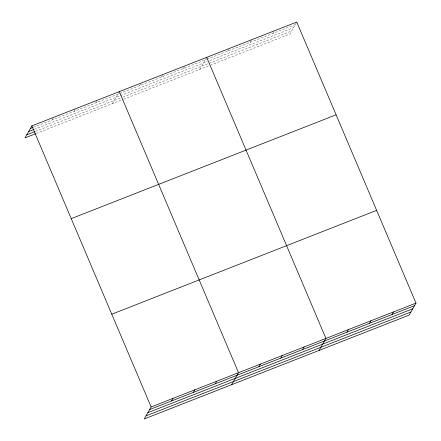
<?xml version="1.0" encoding="UTF-8"?>
<svg xmlns="http://www.w3.org/2000/svg" width="441" height="441" viewBox="0 0 441 441"><rect width="100%" height="100%" fill="white"/><g stroke="black" fill="none" stroke-linecap="round" stroke-linejoin="round"><path stroke-width="0.33" stroke-dasharray="2.21 1.65" d="M52.258 119.897L53.736 117.323M74.11 111.33L75.29 109.269M95.962 102.764L97.439 100.19M112.422 103.618L119.291 91.623M139.665 85.631L141.142 83.057M161.516 77.065L162.994 74.49M183.368 68.498L184.553 66.437M199.828 69.353L206.405 57.87M227.738 51.106L229.21 48.527M250.251 42.281L251.728 39.701M272.764 33.455L274.241 30.876M296.457 22.568L289.88 34.045L211.085 64.937M33.527 127.245L119.064 93.713M119.687 93.464L206.471 59.441M207.099 59.199L295.277 24.63M34.244 129.373L207.193 61.569M209.695 60.588L293.497 27.739M35.534 131.352L120.443 98.062M122.94 97.086L291.661 30.942M36.25 133.48L123.033 99.457M123.656 99.214L210.456 65.185"/><path stroke-width="0.66" d="M415.99 303.116L151.12 406.955L144.246 418.95L409.116 315.111L415.99 303.116L296.754 22.05L31.884 125.889L25.01 137.884L35.627 133.722M171.494 400.963L172.971 398.388M193.345 392.396L194.823 389.822M215.197 383.83L216.674 381.25M231.652 384.684L238.526 372.684L119.291 91.623M258.9 366.697L260.377 364.117M280.752 358.131L282.229 355.551M302.603 349.564L304.081 346.984M319.058 350.419L325.932 338.418L206.697 57.358M346.968 332.172L348.445 329.592M369.481 323.347L370.958 320.767M391.999 314.521L393.471 311.941M30.407 128.469L32.904 127.488M28.626 131.572L33.621 129.615M26.791 134.775L34.911 131.594M71.233 218.637L336.103 114.803M111.771 314.201L376.642 210.363M149.642 409.529L414.512 305.69M147.862 412.638L412.732 308.799M146.026 415.841L410.896 312.002M31.884 125.889L151.12 406.955"/></g></svg>
